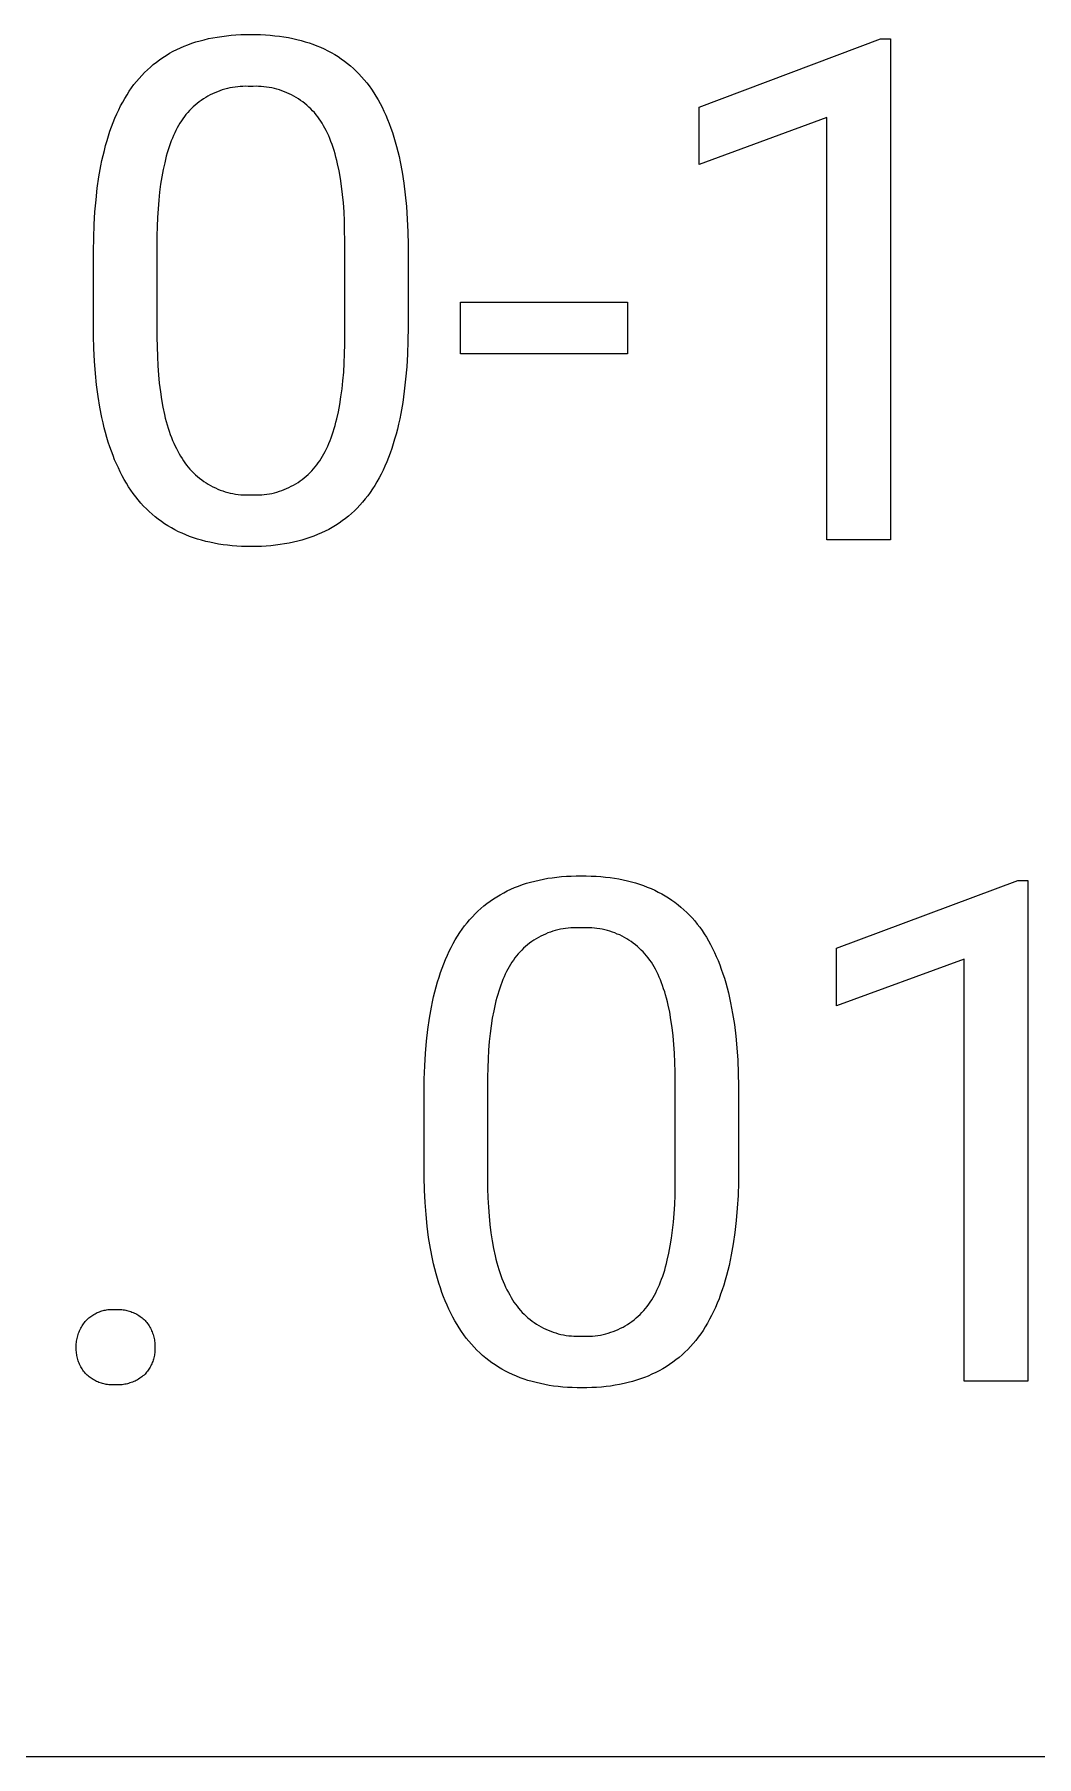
# Model space of a CAD drawing. Header units: millimetres. Extents: x 1348 to 6197, y -150 to 3238.
# Drawn here: x 5115 to 5207.3, y 121.2 to 279.9 of the extents above; entities that cross this region are included whole.
import ezdxf

# ---------------------------------------------------------------- set-up
doc = ezdxf.new("R2010")
doc.units = ezdxf.units.MM
doc.header["$MEASUREMENT"] = 0
doc.layers.add('Domyślny', color=7, linetype='Continuous', true_color=0x000000)

msp = doc.modelspace()

# ---------------------------------------------------------------- linework, layer by layer
at = {"layer": 'Domyślny', "color": 18, "lineweight": 15, "true_color": 0x000000}
for p, q in [((5129.86, 279.17), (5130.24, 279.28)), ((5130.24, 279.28), (5130.62, 279.38)), ((5130.62, 279.38), (5131.02, 279.48)), ((5131.02, 279.48), (5131.42, 279.56)), ((5131.42, 279.56), (5131.83, 279.63)), ((5131.83, 279.63), (5132.25, 279.69)), ((5132.25, 279.69), (5132.67, 279.75)), ((5132.67, 279.75), (5133.1, 279.79)), ((5133.1, 279.79), (5133.54, 279.82)), ((5133.54, 279.82), (5133.99, 279.85)), ((5133.99, 279.85), (5134.45, 279.86)), ((5134.45, 279.86), (5134.91, 279.87)), ((5134.91, 279.87), (5135.37, 279.86)), ((5135.37, 279.86), (5135.82, 279.85)), ((5135.82, 279.85), (5136.27, 279.82)), ((5136.27, 279.82), (5136.71, 279.79)), ((5136.71, 279.79), (5137.14, 279.75)), ((5137.14, 279.75), (5137.56, 279.7)), ((5137.56, 279.7), (5137.97, 279.64)), ((5137.97, 279.64), (5138.38, 279.57)), ((5138.38, 279.57), (5138.78, 279.49)), ((5138.78, 279.49), (5139.17, 279.4)), ((5139.17, 279.4), (5139.55, 279.31)), ((5139.55, 279.31), (5139.93, 279.2)), ((5176.25, 273.18), (5192.97, 279.45)), ((5192.97, 279.45), (5193.89, 279.45)), ((5193.89, 279.45), (5193.89, 233.31)), ((5126.51, 277.54), (5126.81, 277.74)), ((5126.81, 277.74), (5127.12, 277.94)), ((5127.12, 277.94), (5127.43, 278.13)), ((5127.43, 278.13), (5127.76, 278.31)), ((5127.76, 278.31), (5128.09, 278.47)), ((5128.09, 278.47), (5128.43, 278.63)), ((5128.43, 278.63), (5128.77, 278.78)), ((5128.77, 278.78), (5129.13, 278.92)), ((5129.13, 278.92), (5129.49, 279.05)), ((5129.49, 279.05), (5129.86, 279.17)), ((5139.93, 279.2), (5140.29, 279.08)), ((5140.29, 279.08), (5140.65, 278.96)), ((5140.65, 278.96), (5141.01, 278.82)), ((5141.01, 278.82), (5141.35, 278.68)), ((5141.35, 278.68), (5141.69, 278.53)), ((5141.69, 278.53), (5142.02, 278.36)), ((5142.02, 278.36), (5142.34, 278.19)), ((5142.34, 278.19), (5142.65, 278.01)), ((5142.65, 278.01), (5142.96, 277.82)), ((5142.96, 277.82), (5143.26, 277.62)), ((5124.87, 276.09), (5125.12, 276.36)), ((5125.12, 276.36), (5125.39, 276.61)), ((5125.39, 276.61), (5125.66, 276.86)), ((5125.66, 276.86), (5125.93, 277.09)), ((5125.93, 277.09), (5126.22, 277.32)), ((5126.22, 277.32), (5126.51, 277.54)), ((5143.26, 277.62), (5143.55, 277.41)), ((5143.55, 277.41), (5143.83, 277.2)), ((5143.83, 277.2), (5144.11, 276.97)), ((5144.11, 276.97), (5144.38, 276.73)), ((5144.38, 276.73), (5144.64, 276.49)), ((5144.64, 276.49), (5144.89, 276.23)), ((5144.89, 276.23), (5145.13, 275.97)), ((5123.51, 274.31), (5123.72, 274.63)), ((5123.72, 274.63), (5123.93, 274.94)), ((5123.93, 274.94), (5124.15, 275.24)), ((5124.15, 275.24), (5124.38, 275.54)), ((5124.38, 275.54), (5124.62, 275.82)), ((5124.62, 275.82), (5124.87, 276.09)), ((5131.84, 274.59), (5131.61, 274.5)), ((5132.06, 274.68), (5131.84, 274.59)), ((5132.29, 274.76), (5132.06, 274.68)), ((5132.52, 274.82), (5132.29, 274.76)), ((5132.76, 274.89), (5132.52, 274.82)), ((5132.99, 274.94), (5132.76, 274.89)), ((5133.23, 274.98), (5132.99, 274.94)), ((5133.47, 275.02), (5133.23, 274.98)), ((5133.71, 275.05), (5133.47, 275.02)), ((5133.95, 275.07), (5133.71, 275.05)), ((5134.19, 275.08), (5133.95, 275.07)), ((5134.43, 275.09), (5134.19, 275.08)), ((5134.67, 275.08), (5134.43, 275.09)), ((5134.91, 275.07), (5134.67, 275.08)), ((5135.15, 275.08), (5134.91, 275.07)), ((5135.4, 275.09), (5135.15, 275.08)), ((5135.64, 275.08), (5135.4, 275.09)), ((5135.88, 275.07), (5135.64, 275.08)), ((5136.13, 275.05), (5135.88, 275.07)), ((5136.37, 275.02), (5136.13, 275.05)), ((5136.61, 274.98), (5136.37, 275.02)), ((5136.85, 274.94), (5136.61, 274.98)), ((5137.09, 274.89), (5136.85, 274.94)), ((5137.32, 274.82), (5137.09, 274.89)), ((5137.55, 274.76), (5137.32, 274.82)), ((5137.78, 274.68), (5137.55, 274.76)), ((5138.01, 274.59), (5137.78, 274.68)), ((5138.24, 274.5), (5138.01, 274.59)), ((5145.13, 275.97), (5145.37, 275.69)), ((5145.37, 275.69), (5145.6, 275.41)), ((5145.6, 275.41), (5145.83, 275.12)), ((5145.83, 275.12), (5146.04, 274.82)), ((5146.04, 274.82), (5146.25, 274.5)), ((5122.74, 272.91), (5122.92, 273.28)), ((5122.92, 273.28), (5123.11, 273.63)), ((5123.11, 273.63), (5123.31, 273.97)), ((5123.31, 273.97), (5123.51, 274.31)), ((5129.43, 273.02), (5129.26, 272.85)), ((5129.6, 273.19), (5129.43, 273.02)), ((5129.78, 273.35), (5129.6, 273.19)), ((5129.97, 273.5), (5129.78, 273.35)), ((5130.16, 273.65), (5129.97, 273.5)), ((5130.35, 273.79), (5130.16, 273.65)), ((5130.55, 273.93), (5130.35, 273.79)), ((5130.76, 274.06), (5130.55, 273.93)), ((5130.96, 274.18), (5130.76, 274.06)), ((5131.18, 274.3), (5130.96, 274.18)), ((5131.39, 274.4), (5131.18, 274.3)), ((5131.61, 274.5), (5131.39, 274.4)), ((5138.46, 274.4), (5138.24, 274.5)), ((5138.68, 274.29), (5138.46, 274.4)), ((5138.89, 274.18), (5138.68, 274.29)), ((5139.1, 274.06), (5138.89, 274.18)), ((5139.31, 273.93), (5139.1, 274.06)), ((5139.51, 273.79), (5139.31, 273.93)), ((5139.71, 273.65), (5139.51, 273.79)), ((5139.9, 273.5), (5139.71, 273.65)), ((5140.09, 273.34), (5139.9, 273.5)), ((5140.27, 273.18), (5140.09, 273.34)), ((5140.44, 273.01), (5140.27, 273.18)), ((5140.61, 272.84), (5140.44, 273.01)), ((5146.25, 274.5), (5146.45, 274.18)), ((5146.45, 274.18), (5146.65, 273.85)), ((5146.65, 273.85), (5146.83, 273.51)), ((5146.83, 273.51), (5147.02, 273.16)), ((5147.02, 273.16), (5147.19, 272.79)), ((5176.25, 267.88), (5176.25, 273.18)), ((5121.94, 270.94), (5122.09, 271.36)), ((5122.09, 271.36), (5122.24, 271.76)), ((5122.24, 271.76), (5122.4, 272.16)), ((5122.4, 272.16), (5122.57, 272.54)), ((5122.57, 272.54), (5122.74, 272.91)), ((5128.26, 271.48), (5128.14, 271.26)), ((5128.39, 271.7), (5128.26, 271.48)), ((5128.52, 271.9), (5128.39, 271.7)), ((5128.65, 272.1), (5128.52, 271.9)), ((5128.8, 272.29), (5128.65, 272.1)), ((5128.94, 272.48), (5128.8, 272.29)), ((5129.1, 272.67), (5128.94, 272.48)), ((5129.26, 272.85), (5129.1, 272.67)), ((5140.78, 272.66), (5140.61, 272.84)), ((5140.93, 272.47), (5140.78, 272.66)), ((5141.09, 272.28), (5140.93, 272.47)), ((5141.23, 272.08), (5141.09, 272.28)), ((5141.37, 271.88), (5141.23, 272.08)), ((5141.5, 271.68), (5141.37, 271.88)), ((5141.63, 271.46), (5141.5, 271.68)), ((5141.75, 271.24), (5141.63, 271.46)), ((5147.19, 272.79), (5147.36, 272.42)), ((5147.36, 272.42), (5147.52, 272.04)), ((5147.52, 272.04), (5147.68, 271.65)), ((5147.68, 271.65), (5147.82, 271.24)), ((5188.03, 272.2), (5176.25, 267.88)), ((5188.03, 233.31), (5188.03, 272.2)), ((5121.54, 269.64), (5121.67, 270.08)), ((5121.67, 270.08), (5121.8, 270.52)), ((5121.8, 270.52), (5121.94, 270.94)), ((5127.49, 269.78), (5127.4, 269.51)), ((5127.59, 270.05), (5127.49, 269.78)), ((5127.69, 270.3), (5127.59, 270.05)), ((5127.8, 270.55), (5127.69, 270.3)), ((5127.91, 270.8), (5127.8, 270.55)), ((5128.02, 271.03), (5127.91, 270.8)), ((5128.14, 271.26), (5128.02, 271.03)), ((5141.87, 271.01), (5141.75, 271.24)), ((5141.99, 270.77), (5141.87, 271.01)), ((5142.1, 270.52), (5141.99, 270.77)), ((5142.21, 270.27), (5142.1, 270.52)), ((5142.31, 270), (5142.21, 270.27)), ((5142.41, 269.73), (5142.31, 270)), ((5147.82, 271.24), (5147.97, 270.83)), ((5147.97, 270.83), (5148.1, 270.41)), ((5148.1, 270.41), (5148.23, 269.97)), ((5148.23, 269.97), (5148.35, 269.53)), ((5121.1, 267.76), (5121.2, 268.24)), ((5121.2, 268.24), (5121.31, 268.72)), ((5121.31, 268.72), (5121.42, 269.18)), ((5121.42, 269.18), (5121.54, 269.64)), ((5127.05, 268.35), (5126.98, 268.05)), ((5127.13, 268.65), (5127.05, 268.35)), ((5127.22, 268.95), (5127.13, 268.65)), ((5127.31, 269.23), (5127.22, 268.95)), ((5127.4, 269.51), (5127.31, 269.23)), ((5142.51, 269.46), (5142.41, 269.73)), ((5142.6, 269.17), (5142.51, 269.46)), ((5142.69, 268.88), (5142.6, 269.17)), ((5142.77, 268.57), (5142.69, 268.88)), ((5142.85, 268.26), (5142.77, 268.57)), ((5142.92, 267.95), (5142.85, 268.26)), ((5148.35, 269.53), (5148.47, 269.08)), ((5148.47, 269.08), (5148.58, 268.62)), ((5148.58, 268.62), (5148.68, 268.14)), ((5120.77, 265.71), (5120.92, 266.75)), ((5120.92, 266.75), (5121.1, 267.76)), ((5126.71, 266.75), (5126.6, 266.06)), ((5126.84, 267.41), (5126.71, 266.75)), ((5126.98, 268.05), (5126.84, 267.41)), ((5143.06, 267.29), (5142.92, 267.95)), ((5143.18, 266.6), (5143.06, 267.29)), ((5143.29, 265.88), (5143.18, 266.6)), ((5148.68, 268.14), (5148.86, 267.17)), ((5148.86, 267.17), (5149.02, 266.15)), ((5120.65, 264.63), (5120.77, 265.71)), ((5126.51, 265.34), (5126.43, 264.59)), ((5126.6, 266.06), (5126.51, 265.34)), ((5143.38, 265.12), (5143.29, 265.88)), ((5143.45, 264.34), (5143.38, 265.12)), ((5149.02, 266.15), (5149.15, 265.1)), ((5149.15, 265.1), (5149.26, 264)), ((5120.48, 262.34), (5120.55, 263.51)), ((5120.55, 263.51), (5120.65, 264.63)), ((5126.37, 263.81), (5126.32, 263.01)), ((5126.43, 264.59), (5126.37, 263.81)), ((5143.51, 263.52), (5143.45, 264.34)), ((5143.55, 262.67), (5143.51, 263.52)), ((5149.26, 264), (5149.33, 262.86)), ((5120.44, 261.14), (5120.48, 262.34)), ((5126.29, 262.17), (5126.27, 261.31)), ((5126.32, 263.01), (5126.29, 262.17)), ((5143.57, 261.79), (5143.55, 262.67)), ((5149.33, 262.86), (5149.39, 261.69)), ((5120.43, 259.89), (5120.44, 261.14)), ((5126.27, 261.31), (5126.27, 251.98)), ((5143.58, 260.88), (5143.57, 261.79)), ((5143.58, 251.32), (5143.58, 260.88)), ((5149.39, 261.69), (5149.41, 260.47)), ((5149.41, 260.47), (5149.41, 252.9)), ((5120.43, 252.11), (5120.43, 259.89)), ((5154.25, 250.44), (5154.25, 255.2)), ((5154.25, 255.2), (5169.64, 255.2)), ((5169.64, 255.2), (5169.64, 250.44)), ((5149.41, 252.9), (5149.4, 251.64)), ((5120.46, 250.92), (5120.43, 252.11)), ((5120.51, 249.76), (5120.46, 250.92)), ((5126.27, 251.98), (5126.28, 251.07)), ((5126.28, 251.07), (5126.31, 250.18)), ((5143.56, 250.43), (5143.58, 251.32)), ((5149.4, 251.64), (5149.36, 250.41)), ((5120.6, 248.64), (5120.51, 249.76)), ((5126.31, 250.18), (5126.35, 249.33)), ((5126.35, 249.33), (5126.41, 248.51)), ((5143.48, 248.76), (5143.53, 249.58)), ((5143.53, 249.58), (5143.56, 250.43)), ((5149.29, 249.23), (5149.19, 248.1)), ((5149.36, 250.41), (5149.29, 249.23)), ((5169.64, 250.44), (5154.25, 250.44)), ((5120.71, 247.57), (5120.6, 248.64)), ((5120.84, 246.52), (5120.71, 247.57)), ((5126.41, 248.51), (5126.48, 247.72)), ((5126.48, 247.72), (5126.58, 246.95)), ((5143.33, 247.2), (5143.41, 247.96)), ((5143.41, 247.96), (5143.48, 248.76)), ((5149.19, 248.1), (5149.07, 247)), ((5121.01, 245.52), (5120.84, 246.52)), ((5126.58, 246.95), (5126.69, 246.22)), ((5126.69, 246.22), (5126.82, 245.52)), ((5143.12, 245.77), (5143.23, 246.47)), ((5143.23, 246.47), (5143.33, 247.2)), ((5149.07, 247), (5148.92, 245.94)), ((5121.2, 244.56), (5121.01, 245.52)), ((5121.3, 244.09), (5121.2, 244.56)), ((5126.82, 245.52), (5126.96, 244.85)), ((5126.96, 244.85), (5127.04, 244.52)), ((5127.04, 244.52), (5127.12, 244.21)), ((5142.77, 244.14), (5142.85, 244.45)), ((5142.85, 244.45), (5142.99, 245.1)), ((5142.99, 245.1), (5143.12, 245.77)), ((5148.65, 244.44), (5148.54, 243.96)), ((5148.74, 244.93), (5148.65, 244.44)), ((5148.92, 245.94), (5148.74, 244.93)), ((5121.41, 243.63), (5121.3, 244.09)), ((5121.53, 243.18), (5121.41, 243.63)), ((5121.65, 242.74), (5121.53, 243.18)), ((5127.12, 244.21), (5127.21, 243.9)), ((5127.21, 243.9), (5127.3, 243.59)), ((5127.3, 243.59), (5127.4, 243.3)), ((5127.4, 243.3), (5127.5, 243.01)), ((5127.5, 243.01), (5127.6, 242.73)), ((5142.32, 242.71), (5142.42, 242.98)), ((5142.42, 242.98), (5142.51, 243.26)), ((5142.51, 243.26), (5142.6, 243.55)), ((5142.6, 243.55), (5142.69, 243.84)), ((5142.69, 243.84), (5142.77, 244.14)), ((5148.31, 243.03), (5148.18, 242.58)), ((5148.43, 243.49), (5148.31, 243.03)), ((5148.54, 243.96), (5148.43, 243.49)), ((5121.78, 242.31), (5121.65, 242.74)), ((5121.92, 241.88), (5121.78, 242.31)), ((5122.07, 241.47), (5121.92, 241.88)), ((5122.22, 241.07), (5122.07, 241.47)), ((5127.6, 242.73), (5127.71, 242.46)), ((5127.71, 242.46), (5127.82, 242.2)), ((5127.82, 242.2), (5127.94, 241.94)), ((5127.94, 241.94), (5128.06, 241.7)), ((5128.06, 241.7), (5128.19, 241.46)), ((5128.19, 241.46), (5128.32, 241.22)), ((5128.32, 241.22), (5128.45, 241)), ((5141.53, 241), (5141.66, 241.22)), ((5141.66, 241.22), (5141.78, 241.45)), ((5141.78, 241.45), (5141.89, 241.69)), ((5141.89, 241.69), (5142.01, 241.93)), ((5142.01, 241.93), (5142.11, 242.18)), ((5142.11, 242.18), (5142.22, 242.44)), ((5142.22, 242.44), (5142.32, 242.71)), ((5147.76, 241.29), (5147.61, 240.88)), ((5147.91, 241.71), (5147.76, 241.29)), ((5148.05, 242.14), (5147.91, 241.71)), ((5148.18, 242.58), (5148.05, 242.14)), ((5122.37, 240.68), (5122.22, 241.07)), ((5122.54, 240.29), (5122.37, 240.68)), ((5122.71, 239.92), (5122.54, 240.29)), ((5122.89, 239.55), (5122.71, 239.92)), ((5128.45, 241), (5128.58, 240.79)), ((5128.58, 240.79), (5128.71, 240.58)), ((5128.71, 240.58), (5128.85, 240.38)), ((5128.85, 240.38), (5128.99, 240.19)), ((5128.99, 240.19), (5129.15, 240)), ((5129.15, 240), (5129.31, 239.81)), ((5129.31, 239.81), (5129.47, 239.63)), ((5129.47, 239.63), (5129.64, 239.46)), ((5140.37, 239.48), (5140.54, 239.66)), ((5140.54, 239.66), (5140.7, 239.83)), ((5140.7, 239.83), (5140.85, 240.01)), ((5140.85, 240.01), (5141, 240.2)), ((5141, 240.2), (5141.14, 240.39)), ((5141.14, 240.39), (5141.27, 240.59)), ((5141.27, 240.59), (5141.4, 240.79)), ((5141.4, 240.79), (5141.53, 241)), ((5147.11, 239.72), (5146.93, 239.35)), ((5147.28, 240.1), (5147.11, 239.72)), ((5147.45, 240.48), (5147.28, 240.1)), ((5147.61, 240.88), (5147.45, 240.48)), ((5123.07, 239.2), (5122.89, 239.55)), ((5123.26, 238.85), (5123.07, 239.2)), ((5123.46, 238.51), (5123.26, 238.85)), ((5123.66, 238.19), (5123.46, 238.51)), ((5123.87, 237.87), (5123.66, 238.19)), ((5129.64, 239.46), (5129.82, 239.29)), ((5129.82, 239.29), (5130, 239.13)), ((5130, 239.13), (5130.19, 238.97)), ((5130.19, 238.97), (5130.39, 238.82)), ((5130.39, 238.82), (5130.59, 238.68)), ((5130.59, 238.68), (5130.79, 238.55)), ((5130.79, 238.55), (5131, 238.42)), ((5131, 238.42), (5131.21, 238.3)), ((5131.21, 238.3), (5131.43, 238.18)), ((5131.43, 238.18), (5131.65, 238.08)), ((5131.65, 238.08), (5131.87, 237.98)), ((5138, 237.93), (5138.22, 238.02)), ((5138.22, 238.02), (5138.44, 238.12)), ((5138.44, 238.12), (5138.65, 238.23)), ((5138.65, 238.23), (5138.86, 238.34)), ((5138.86, 238.34), (5139.07, 238.46)), ((5139.07, 238.46), (5139.27, 238.59)), ((5139.27, 238.59), (5139.46, 238.72)), ((5139.46, 238.72), (5139.66, 238.86)), ((5139.66, 238.86), (5139.84, 239.01)), ((5139.84, 239.01), (5140.03, 239.16)), ((5140.03, 239.16), (5140.2, 239.32)), ((5140.2, 239.32), (5140.37, 239.48)), ((5146.35, 238.31), (5146.14, 237.99)), ((5146.55, 238.65), (5146.35, 238.31)), ((5146.74, 239), (5146.55, 238.65)), ((5146.93, 239.35), (5146.74, 239)), ((5124.09, 237.56), (5123.87, 237.87)), ((5124.32, 237.26), (5124.09, 237.56)), ((5124.55, 236.97), (5124.32, 237.26)), ((5124.79, 236.68), (5124.55, 236.97)), ((5125.04, 236.41), (5124.79, 236.68)), ((5131.87, 237.98), (5132.1, 237.89)), ((5132.1, 237.89), (5132.33, 237.81)), ((5132.33, 237.81), (5132.56, 237.73)), ((5132.56, 237.73), (5132.8, 237.67)), ((5132.8, 237.67), (5133.03, 237.61)), ((5133.03, 237.61), (5133.27, 237.56)), ((5133.27, 237.56), (5133.51, 237.52)), ((5133.51, 237.52), (5133.76, 237.49)), ((5133.76, 237.49), (5134, 237.46)), ((5134, 237.46), (5134.24, 237.44)), ((5134.24, 237.44), (5134.49, 237.44)), ((5134.49, 237.44), (5134.73, 237.44)), ((5134.73, 237.44), (5134.98, 237.45)), ((5134.98, 237.45), (5135.21, 237.43)), ((5135.21, 237.43), (5135.45, 237.43)), ((5135.45, 237.43), (5135.69, 237.44)), ((5135.69, 237.44), (5135.93, 237.45)), ((5135.93, 237.45), (5136.16, 237.47)), ((5136.16, 237.47), (5136.4, 237.5)), ((5136.4, 237.5), (5136.63, 237.54)), ((5136.63, 237.54), (5136.87, 237.58)), ((5136.87, 237.58), (5137.1, 237.64)), ((5137.1, 237.64), (5137.33, 237.7)), ((5137.33, 237.7), (5137.56, 237.77)), ((5137.56, 237.77), (5137.78, 237.84)), ((5137.78, 237.84), (5138, 237.93)), ((5144.98, 236.5), (5144.73, 236.23)), ((5145.23, 236.78), (5144.98, 236.5)), ((5145.47, 237.07), (5145.23, 236.78)), ((5145.7, 237.36), (5145.47, 237.07)), ((5145.92, 237.67), (5145.7, 237.36)), ((5146.14, 237.99), (5145.92, 237.67)), ((5125.29, 236.15), (5125.04, 236.41)), ((5125.55, 235.9), (5125.29, 236.15)), ((5125.82, 235.65), (5125.55, 235.9)), ((5126.1, 235.42), (5125.82, 235.65)), ((5126.38, 235.2), (5126.1, 235.42)), ((5126.68, 234.98), (5126.38, 235.2)), ((5126.97, 234.78), (5126.68, 234.98)), ((5143.35, 235.04), (5143.05, 234.83)), ((5143.64, 235.26), (5143.35, 235.04)), ((5143.92, 235.49), (5143.64, 235.26)), ((5144.2, 235.73), (5143.92, 235.49)), ((5144.47, 235.98), (5144.2, 235.73)), ((5144.73, 236.23), (5144.47, 235.98)), ((5127.28, 234.58), (5126.97, 234.78)), ((5127.6, 234.4), (5127.28, 234.58)), ((5127.92, 234.22), (5127.6, 234.4)), ((5128.25, 234.05), (5127.92, 234.22)), ((5128.58, 233.9), (5128.25, 234.05)), ((5128.93, 233.75), (5128.58, 233.9)), ((5129.28, 233.61), (5128.93, 233.75)), ((5129.64, 233.48), (5129.28, 233.61)), ((5130, 233.36), (5129.64, 233.48)), ((5130.38, 233.26), (5130, 233.36)), ((5130.76, 233.16), (5130.38, 233.26)), ((5139.62, 233.27), (5139.24, 233.17)), ((5140, 233.38), (5139.62, 233.27)), ((5140.37, 233.51), (5140, 233.38)), ((5140.73, 233.64), (5140.37, 233.51)), ((5141.08, 233.78), (5140.73, 233.64)), ((5141.43, 233.93), (5141.08, 233.78)), ((5141.77, 234.09), (5141.43, 233.93)), ((5142.1, 234.26), (5141.77, 234.09)), ((5142.42, 234.44), (5142.1, 234.26)), ((5142.74, 234.63), (5142.42, 234.44)), ((5143.05, 234.83), (5142.74, 234.63)), ((5193.89, 233.31), (5188.03, 233.31)), ((5131.15, 233.07), (5130.76, 233.16)), ((5131.54, 232.98), (5131.15, 233.07)), ((5131.95, 232.91), (5131.54, 232.98)), ((5132.36, 232.85), (5131.95, 232.91)), ((5132.77, 232.8), (5132.36, 232.85)), ((5133.2, 232.76), (5132.77, 232.8)), ((5133.63, 232.72), (5133.2, 232.76)), ((5134.07, 232.7), (5133.63, 232.72)), ((5134.52, 232.69), (5134.07, 232.7)), ((5134.98, 232.68), (5134.52, 232.69)), ((5135.44, 232.69), (5134.98, 232.68)), ((5135.89, 232.7), (5135.44, 232.69)), ((5136.34, 232.73), (5135.89, 232.7)), ((5136.77, 232.76), (5136.34, 232.73)), ((5137.2, 232.8), (5136.77, 232.76)), ((5137.63, 232.86), (5137.2, 232.8)), ((5138.04, 232.92), (5137.63, 232.86)), ((5138.45, 232.99), (5138.04, 232.92)), ((5138.85, 233.08), (5138.45, 232.99)), ((5139.24, 233.17), (5138.85, 233.08)), ((5159.6, 201.4), (5159.96, 201.53)), ((5159.96, 201.53), (5160.33, 201.65)), ((5160.33, 201.65), (5160.71, 201.76)), ((5160.71, 201.76), (5161.09, 201.86)), ((5161.09, 201.86), (5161.49, 201.95)), ((5161.49, 201.95), (5161.89, 202.03)), ((5161.89, 202.03), (5162.3, 202.11)), ((5162.3, 202.11), (5162.71, 202.17)), ((5162.71, 202.17), (5163.14, 202.22)), ((5163.14, 202.22), (5163.57, 202.27)), ((5163.57, 202.27), (5164.01, 202.3)), ((5164.01, 202.3), (5164.46, 202.32)), ((5164.46, 202.32), (5164.92, 202.34)), ((5164.92, 202.34), (5165.38, 202.34)), ((5165.38, 202.34), (5165.84, 202.34)), ((5165.84, 202.34), (5166.29, 202.32)), ((5166.29, 202.32), (5166.74, 202.3)), ((5166.74, 202.3), (5167.18, 202.27)), ((5167.18, 202.27), (5167.6, 202.23)), ((5167.6, 202.23), (5168.03, 202.18)), ((5168.03, 202.18), (5168.44, 202.12)), ((5168.44, 202.12), (5168.85, 202.05)), ((5168.85, 202.05), (5169.25, 201.97)), ((5169.25, 201.97), (5169.64, 201.88)), ((5169.64, 201.88), (5170.02, 201.78)), ((5170.02, 201.78), (5170.39, 201.68)), ((5170.39, 201.68), (5170.76, 201.56)), ((5170.76, 201.56), (5171.12, 201.44)), ((5188.9, 195.66), (5205.62, 201.92)), ((5205.62, 201.92), (5206.54, 201.92)), ((5206.54, 201.92), (5206.54, 155.79)), ((5156.69, 199.8), (5156.98, 200.01)), ((5156.98, 200.01), (5157.28, 200.22)), ((5157.28, 200.22), (5157.59, 200.42)), ((5157.59, 200.42), (5157.9, 200.6)), ((5157.9, 200.6), (5158.23, 200.78)), ((5158.23, 200.78), (5158.56, 200.95)), ((5158.56, 200.95), (5158.9, 201.11)), ((5158.9, 201.11), (5159.24, 201.26)), ((5159.24, 201.26), (5159.6, 201.4)), ((5171.12, 201.44), (5171.47, 201.3)), ((5171.47, 201.3), (5171.82, 201.16)), ((5171.82, 201.16), (5172.15, 201.01)), ((5172.15, 201.01), (5172.48, 200.84)), ((5172.48, 200.84), (5172.81, 200.67)), ((5172.81, 200.67), (5173.12, 200.49)), ((5173.12, 200.49), (5173.43, 200.3)), ((5173.43, 200.3), (5173.72, 200.1)), ((5173.72, 200.1), (5174.02, 199.9)), ((5155.09, 198.3), (5155.34, 198.57)), ((5155.34, 198.57), (5155.59, 198.83)), ((5155.59, 198.83), (5155.85, 199.09)), ((5155.85, 199.09), (5156.12, 199.33)), ((5156.12, 199.33), (5156.4, 199.57)), ((5156.4, 199.57), (5156.69, 199.8)), ((5174.02, 199.9), (5174.3, 199.68)), ((5174.3, 199.68), (5174.57, 199.45)), ((5174.57, 199.45), (5174.84, 199.22)), ((5174.84, 199.22), (5175.1, 198.97)), ((5175.1, 198.97), (5175.36, 198.72)), ((5175.36, 198.72), (5175.6, 198.46)), ((5175.6, 198.46), (5175.84, 198.18)), ((5153.77, 196.45), (5153.98, 196.78)), ((5153.98, 196.78), (5154.18, 197.11)), ((5154.18, 197.11), (5154.4, 197.42)), ((5154.4, 197.42), (5154.62, 197.72)), ((5154.62, 197.72), (5154.85, 198.01)), ((5154.85, 198.01), (5155.09, 198.3)), ((5161.64, 196.78), (5161.43, 196.66)), ((5161.86, 196.88), (5161.64, 196.78)), ((5162.08, 196.98), (5161.86, 196.88)), ((5162.3, 197.08), (5162.08, 196.98)), ((5162.53, 197.16), (5162.3, 197.08)), ((5162.76, 197.24), (5162.53, 197.16)), ((5162.99, 197.31), (5162.76, 197.24)), ((5163.22, 197.37), (5162.99, 197.31)), ((5163.46, 197.42), (5163.22, 197.37)), ((5163.7, 197.46), (5163.46, 197.42)), ((5163.93, 197.5), (5163.7, 197.46)), ((5164.17, 197.53), (5163.93, 197.5)), ((5164.41, 197.55), (5164.17, 197.53)), ((5164.66, 197.56), (5164.41, 197.55)), ((5164.9, 197.56), (5164.66, 197.56)), ((5165.14, 197.56), (5164.9, 197.56)), ((5165.38, 197.55), (5165.14, 197.56)), ((5165.62, 197.56), (5165.38, 197.55)), ((5165.86, 197.56), (5165.62, 197.56)), ((5166.11, 197.56), (5165.86, 197.56)), ((5166.35, 197.55), (5166.11, 197.56)), ((5166.59, 197.53), (5166.35, 197.55)), ((5166.83, 197.5), (5166.59, 197.53)), ((5167.08, 197.46), (5166.83, 197.5)), ((5167.31, 197.42), (5167.08, 197.46)), ((5167.55, 197.37), (5167.31, 197.42)), ((5167.79, 197.31), (5167.55, 197.37)), ((5168.02, 197.24), (5167.79, 197.31)), ((5168.25, 197.16), (5168.02, 197.24)), ((5168.48, 197.08), (5168.25, 197.16)), ((5168.7, 196.98), (5168.48, 197.08)), ((5168.93, 196.89), (5168.7, 196.98)), ((5169.14, 196.78), (5168.93, 196.89)), ((5169.36, 196.66), (5169.14, 196.78)), ((5175.84, 198.18), (5176.07, 197.9)), ((5176.07, 197.9), (5176.3, 197.61)), ((5176.3, 197.61), (5176.51, 197.31)), ((5176.51, 197.31), (5176.72, 197)), ((5176.72, 197), (5176.92, 196.68)), ((5153.04, 195.02), (5153.21, 195.39)), ((5153.21, 195.39), (5153.39, 195.75)), ((5153.39, 195.75), (5153.58, 196.11)), ((5153.58, 196.11), (5153.77, 196.45)), ((5159.73, 195.32), (5159.57, 195.15)), ((5159.9, 195.5), (5159.73, 195.32)), ((5160.07, 195.67), (5159.9, 195.5)), ((5160.25, 195.83), (5160.07, 195.67)), ((5160.43, 195.98), (5160.25, 195.83)), ((5160.62, 196.13), (5160.43, 195.98)), ((5160.82, 196.28), (5160.62, 196.13)), ((5161.02, 196.41), (5160.82, 196.28)), ((5161.22, 196.54), (5161.02, 196.41)), ((5161.43, 196.66), (5161.22, 196.54)), ((5169.57, 196.54), (5169.36, 196.66)), ((5169.78, 196.41), (5169.57, 196.54)), ((5169.98, 196.28), (5169.78, 196.41)), ((5170.17, 196.13), (5169.98, 196.28)), ((5170.37, 195.99), (5170.17, 196.13)), ((5170.55, 195.83), (5170.37, 195.99)), ((5170.73, 195.67), (5170.55, 195.83)), ((5170.91, 195.5), (5170.73, 195.67)), ((5171.08, 195.33), (5170.91, 195.5)), ((5171.24, 195.15), (5171.08, 195.33)), ((5176.92, 196.68), (5177.11, 196.34)), ((5177.11, 196.34), (5177.3, 196)), ((5177.3, 196), (5177.48, 195.65)), ((5177.48, 195.65), (5177.66, 195.29)), ((5177.66, 195.29), (5177.83, 194.91)), ((5188.9, 190.36), (5188.9, 195.66)), ((5152.41, 193.42), (5152.56, 193.83)), ((5152.56, 193.83), (5152.71, 194.24)), ((5152.71, 194.24), (5152.87, 194.63)), ((5152.87, 194.63), (5153.04, 195.02)), ((5158.61, 193.74), (5158.49, 193.51)), ((5158.73, 193.96), (5158.61, 193.74)), ((5158.86, 194.17), (5158.73, 193.96)), ((5158.98, 194.38), (5158.86, 194.17)), ((5159.12, 194.58), (5158.98, 194.38)), ((5159.26, 194.77), (5159.12, 194.58)), ((5159.41, 194.96), (5159.26, 194.77)), ((5159.57, 195.15), (5159.41, 194.96)), ((5171.4, 194.96), (5171.24, 195.15)), ((5171.55, 194.77), (5171.4, 194.96)), ((5171.7, 194.58), (5171.55, 194.77)), ((5171.84, 194.38), (5171.7, 194.58)), ((5171.97, 194.17), (5171.84, 194.38)), ((5172.1, 193.95), (5171.97, 194.17)), ((5172.22, 193.73), (5172.1, 193.95)), ((5172.34, 193.5), (5172.22, 193.73)), ((5177.83, 194.91), (5177.99, 194.53)), ((5177.99, 194.53), (5178.14, 194.14)), ((5178.14, 194.14), (5178.29, 193.74)), ((5178.29, 193.74), (5178.43, 193.32)), ((5200.67, 194.67), (5188.9, 190.36)), ((5200.67, 155.79), (5200.67, 194.67)), ((5151.89, 191.66), (5152.01, 192.12)), ((5152.01, 192.12), (5152.13, 192.56)), ((5152.13, 192.56), (5152.27, 192.99)), ((5152.27, 192.99), (5152.41, 193.42)), ((5157.96, 192.26), (5157.86, 191.99)), ((5158.06, 192.52), (5157.96, 192.26)), ((5158.16, 192.78), (5158.06, 192.52)), ((5158.27, 193.03), (5158.16, 192.78)), ((5158.38, 193.27), (5158.27, 193.03)), ((5158.49, 193.51), (5158.38, 193.27)), ((5172.46, 193.26), (5172.34, 193.5)), ((5172.57, 193.01), (5172.46, 193.26)), ((5172.68, 192.75), (5172.57, 193.01)), ((5172.78, 192.49), (5172.68, 192.75)), ((5172.88, 192.22), (5172.78, 192.49)), ((5172.97, 191.94), (5172.88, 192.22)), ((5178.43, 193.32), (5178.57, 192.9)), ((5178.57, 192.9), (5178.7, 192.47)), ((5178.7, 192.47), (5178.82, 192.02)), ((5178.82, 192.02), (5178.94, 191.57)), ((5151.57, 190.23), (5151.67, 190.72)), ((5151.67, 190.72), (5151.77, 191.19)), ((5151.77, 191.19), (5151.89, 191.66)), ((5157.45, 190.52), (5157.31, 189.89)), ((5157.52, 190.83), (5157.45, 190.52)), ((5157.6, 191.13), (5157.52, 190.83)), ((5157.69, 191.42), (5157.6, 191.13)), ((5157.77, 191.71), (5157.69, 191.42)), ((5157.86, 191.99), (5157.77, 191.71)), ((5173.07, 191.65), (5172.97, 191.94)), ((5173.15, 191.36), (5173.07, 191.65)), ((5173.24, 191.06), (5173.15, 191.36)), ((5173.32, 190.74), (5173.24, 191.06)), ((5173.39, 190.43), (5173.32, 190.74)), ((5173.53, 189.77), (5173.39, 190.43)), ((5178.94, 191.57), (5179.04, 191.11)), ((5179.04, 191.11), (5179.15, 190.63)), ((5179.15, 190.63), (5179.33, 189.66)), ((5151.24, 188.19), (5151.39, 189.23)), ((5151.39, 189.23), (5151.57, 190.23)), ((5157.18, 189.22), (5157.07, 188.53)), ((5157.31, 189.89), (5157.18, 189.22)), ((5173.65, 189.08), (5173.53, 189.77)), ((5173.76, 188.35), (5173.65, 189.08)), ((5179.33, 189.66), (5179.49, 188.64)), ((5151.11, 187.11), (5151.24, 188.19)), ((5156.98, 187.81), (5156.9, 187.06)), ((5157.07, 188.53), (5156.98, 187.81)), ((5173.85, 187.6), (5173.76, 188.35)), ((5173.92, 186.81), (5173.85, 187.6)), ((5179.49, 188.64), (5179.62, 187.58)), ((5179.62, 187.58), (5179.72, 186.48)), ((5150.95, 184.82), (5151.02, 185.98)), ((5151.02, 185.98), (5151.11, 187.11)), ((5156.84, 186.29), (5156.79, 185.48)), ((5156.9, 187.06), (5156.84, 186.29)), ((5173.98, 186), (5173.92, 186.81)), ((5174.02, 185.15), (5173.98, 186)), ((5179.72, 186.48), (5179.8, 185.35)), ((5150.91, 183.61), (5150.95, 184.82)), ((5156.76, 184.65), (5156.74, 183.79)), ((5156.79, 185.48), (5156.76, 184.65)), ((5174.04, 184.27), (5174.02, 185.15)), ((5174.05, 183.35), (5174.04, 184.27)), ((5179.8, 185.35), (5179.85, 184.17)), ((5179.85, 184.17), (5179.88, 182.95)), ((5150.89, 182.37), (5150.91, 183.61)), ((5156.74, 183.79), (5156.74, 174.46)), ((5174.05, 173.79), (5174.05, 183.35)), ((5179.88, 182.95), (5179.88, 175.38)), ((5150.89, 174.58), (5150.89, 182.37)), ((5150.93, 173.39), (5150.89, 174.58)), ((5179.88, 175.38), (5179.87, 174.12)), ((5150.98, 172.24), (5150.93, 173.39)), ((5156.74, 174.46), (5156.75, 173.54)), ((5156.75, 173.54), (5156.77, 172.66)), ((5174.03, 172.91), (5174.05, 173.79)), ((5179.87, 174.12), (5179.83, 172.9)), ((5151.07, 171.13), (5150.98, 172.24)), ((5156.77, 172.66), (5156.82, 171.81)), ((5156.82, 171.81), (5156.88, 170.99)), ((5173.94, 171.23), (5174, 172.06)), ((5174, 172.06), (5174.03, 172.91)), ((5179.76, 171.72), (5179.66, 170.58)), ((5179.83, 172.9), (5179.76, 171.72)), ((5151.18, 170.05), (5151.07, 171.13)), ((5151.31, 169.01), (5151.18, 170.05)), ((5156.88, 170.99), (5156.95, 170.2)), ((5156.95, 170.2), (5157.05, 169.44)), ((5173.8, 169.68), (5173.88, 170.44)), ((5173.88, 170.44), (5173.94, 171.23)), ((5179.66, 170.58), (5179.54, 169.49)), ((5151.48, 168.01), (5151.31, 169.01)), ((5157.05, 169.44), (5157.16, 168.7)), ((5157.16, 168.7), (5157.28, 168)), ((5173.46, 167.57), (5173.59, 168.24)), ((5173.59, 168.24), (5173.7, 168.95)), ((5173.7, 168.95), (5173.8, 169.68)), ((5179.39, 168.43), (5179.21, 167.42)), ((5179.54, 169.49), (5179.39, 168.43)), ((5151.66, 167.05), (5151.48, 168.01)), ((5151.77, 166.58), (5151.66, 167.05)), ((5157.28, 168), (5157.43, 167.33)), ((5157.43, 167.33), (5157.51, 167.01)), ((5157.51, 167.01), (5157.59, 166.69)), ((5157.59, 166.69), (5157.68, 166.38)), ((5173.15, 166.32), (5173.24, 166.62)), ((5173.24, 166.62), (5173.31, 166.93)), ((5173.31, 166.93), (5173.46, 167.57)), ((5179.11, 166.93), (5179.01, 166.45)), ((5179.21, 167.42), (5179.11, 166.93)), ((5151.88, 166.12), (5151.77, 166.58)), ((5152, 165.67), (5151.88, 166.12)), ((5152.12, 165.23), (5152, 165.67)), ((5152.25, 164.8), (5152.12, 165.23)), ((5157.68, 166.38), (5157.77, 166.08)), ((5157.77, 166.08), (5157.87, 165.79)), ((5157.87, 165.79), (5157.97, 165.5)), ((5157.97, 165.5), (5158.07, 165.23)), ((5158.07, 165.23), (5158.18, 164.95)), ((5172.69, 164.92), (5172.79, 165.18)), ((5172.79, 165.18), (5172.89, 165.45)), ((5172.89, 165.45), (5172.98, 165.74)), ((5172.98, 165.74), (5173.07, 166.02)), ((5173.07, 166.02), (5173.15, 166.32)), ((5178.65, 165.07), (5178.52, 164.63)), ((5178.78, 165.52), (5178.65, 165.07)), ((5178.9, 165.98), (5178.78, 165.52)), ((5179.01, 166.45), (5178.9, 165.98)), ((5152.39, 164.38), (5152.25, 164.8)), ((5152.53, 163.96), (5152.39, 164.38)), ((5152.68, 163.56), (5152.53, 163.96)), ((5152.84, 163.17), (5152.68, 163.56)), ((5158.18, 164.95), (5158.29, 164.69)), ((5158.29, 164.69), (5158.41, 164.44)), ((5158.41, 164.44), (5158.53, 164.19)), ((5158.53, 164.19), (5158.66, 163.95)), ((5158.66, 163.95), (5158.79, 163.72)), ((5158.79, 163.72), (5158.92, 163.49)), ((5158.92, 163.49), (5159.04, 163.28)), ((5171.87, 163.26), (5172, 163.48)), ((5172, 163.48), (5172.12, 163.7)), ((5172.12, 163.7), (5172.24, 163.93)), ((5172.24, 163.93), (5172.36, 164.16)), ((5172.36, 164.16), (5172.47, 164.41)), ((5172.47, 164.41), (5172.58, 164.66)), ((5172.58, 164.66), (5172.69, 164.92)), ((5178.23, 163.78), (5178.08, 163.37)), ((5178.38, 164.2), (5178.23, 163.78)), ((5178.52, 164.63), (5178.38, 164.2)), ((5120.27, 161.81), (5120.36, 161.87)), ((5120.36, 161.87), (5120.46, 161.93)), ((5120.46, 161.93), (5120.56, 161.99)), ((5120.56, 161.99), (5120.66, 162.04)), ((5120.66, 162.04), (5120.76, 162.09)), ((5120.76, 162.09), (5120.87, 162.13)), ((5120.87, 162.13), (5120.97, 162.18)), ((5120.97, 162.18), (5121.08, 162.22)), ((5121.08, 162.22), (5121.19, 162.25)), ((5121.19, 162.25), (5121.3, 162.28)), ((5121.3, 162.28), (5121.41, 162.31)), ((5121.41, 162.31), (5121.52, 162.33)), ((5121.52, 162.33), (5121.63, 162.35)), ((5121.63, 162.35), (5121.74, 162.37)), ((5121.74, 162.37), (5121.86, 162.38)), ((5121.86, 162.38), (5121.97, 162.39)), ((5121.97, 162.39), (5122.08, 162.39)), ((5122.08, 162.39), (5122.2, 162.39)), ((5122.2, 162.39), (5122.31, 162.39)), ((5122.31, 162.39), (5122.43, 162.38)), ((5122.43, 162.38), (5122.55, 162.39)), ((5122.55, 162.39), (5122.67, 162.39)), ((5122.67, 162.39), (5122.79, 162.39)), ((5122.79, 162.39), (5122.91, 162.38)), ((5122.91, 162.38), (5123.03, 162.37)), ((5123.03, 162.37), (5123.15, 162.36)), ((5123.15, 162.36), (5123.27, 162.34)), ((5123.27, 162.34), (5123.39, 162.32)), ((5123.39, 162.32), (5123.5, 162.29)), ((5123.5, 162.29), (5123.62, 162.26)), ((5123.62, 162.26), (5123.74, 162.23)), ((5123.74, 162.23), (5123.85, 162.19)), ((5123.85, 162.19), (5123.96, 162.15)), ((5123.96, 162.15), (5124.08, 162.1)), ((5124.08, 162.1), (5124.19, 162.05)), ((5124.19, 162.05), (5124.29, 162)), ((5124.29, 162), (5124.4, 161.94)), ((5124.4, 161.94), (5124.5, 161.88)), ((5124.5, 161.88), (5124.61, 161.82)), ((5153.01, 162.79), (5152.84, 163.17)), ((5153.18, 162.41), (5153.01, 162.79)), ((5153.35, 162.05), (5153.18, 162.41)), ((5153.54, 161.69), (5153.35, 162.05)), ((5159.04, 163.28), (5159.18, 163.07)), ((5159.18, 163.07), (5159.32, 162.87)), ((5159.32, 162.87), (5159.46, 162.68)), ((5159.46, 162.68), (5159.61, 162.49)), ((5159.61, 162.49), (5159.77, 162.3)), ((5159.77, 162.3), (5159.94, 162.12)), ((5159.94, 162.12), (5160.11, 161.95)), ((5160.11, 161.95), (5160.29, 161.78)), ((5170.62, 161.76), (5170.8, 161.93)), ((5170.8, 161.93), (5170.97, 162.1)), ((5170.97, 162.1), (5171.14, 162.28)), ((5171.14, 162.28), (5171.3, 162.47)), ((5171.3, 162.47), (5171.45, 162.66)), ((5171.45, 162.66), (5171.6, 162.86)), ((5171.6, 162.86), (5171.74, 163.06)), ((5171.74, 163.06), (5171.87, 163.26)), ((5177.58, 162.2), (5177.4, 161.84)), ((5177.75, 162.58), (5177.58, 162.2)), ((5177.92, 162.97), (5177.75, 162.58)), ((5178.08, 163.37), (5177.92, 162.97)), ((5119.05, 160.19), (5119.09, 160.31)), ((5119.09, 160.31), (5119.14, 160.43)), ((5119.14, 160.43), (5119.19, 160.54)), ((5119.19, 160.54), (5119.25, 160.65)), ((5119.25, 160.65), (5119.31, 160.76)), ((5119.31, 160.76), (5119.37, 160.87)), ((5119.37, 160.87), (5119.44, 160.97)), ((5119.44, 160.97), (5119.51, 161.07)), ((5119.51, 161.07), (5119.59, 161.17)), ((5119.59, 161.17), (5119.66, 161.27)), ((5119.66, 161.27), (5119.74, 161.37)), ((5119.74, 161.37), (5119.83, 161.45)), ((5119.83, 161.45), (5119.91, 161.53)), ((5119.91, 161.53), (5119.99, 161.6)), ((5119.99, 161.6), (5120.08, 161.67)), ((5120.08, 161.67), (5120.17, 161.74)), ((5120.17, 161.74), (5120.27, 161.81)), ((5124.61, 161.82), (5124.71, 161.75)), ((5124.71, 161.75), (5124.8, 161.68)), ((5124.8, 161.68), (5124.9, 161.61)), ((5124.9, 161.61), (5124.99, 161.53)), ((5124.99, 161.53), (5125.08, 161.45)), ((5125.08, 161.45), (5125.17, 161.37)), ((5125.17, 161.37), (5125.25, 161.27)), ((5125.25, 161.27), (5125.33, 161.18)), ((5125.33, 161.18), (5125.4, 161.08)), ((5125.4, 161.08), (5125.48, 160.97)), ((5125.48, 160.97), (5125.54, 160.87)), ((5125.54, 160.87), (5125.61, 160.76)), ((5125.61, 160.76), (5125.67, 160.65)), ((5125.67, 160.65), (5125.72, 160.54)), ((5125.72, 160.54), (5125.77, 160.43)), ((5125.77, 160.43), (5125.82, 160.31)), ((5125.82, 160.31), (5125.87, 160.2)), ((5153.73, 161.34), (5153.54, 161.69)), ((5153.93, 161.01), (5153.73, 161.34)), ((5154.13, 160.68), (5153.93, 161.01)), ((5154.34, 160.36), (5154.13, 160.68)), ((5154.56, 160.05), (5154.34, 160.36)), ((5160.29, 161.78), (5160.47, 161.62)), ((5160.47, 161.62), (5160.66, 161.46)), ((5160.66, 161.46), (5160.85, 161.31)), ((5160.85, 161.31), (5161.05, 161.17)), ((5161.05, 161.17), (5161.26, 161.03)), ((5161.26, 161.03), (5161.46, 160.9)), ((5161.46, 160.9), (5161.68, 160.78)), ((5161.68, 160.78), (5161.89, 160.67)), ((5161.89, 160.67), (5162.11, 160.56)), ((5162.11, 160.56), (5162.34, 160.47)), ((5162.34, 160.47), (5162.57, 160.37)), ((5162.57, 160.37), (5162.8, 160.29)), ((5162.8, 160.29), (5163.03, 160.22)), ((5167.87, 160.2), (5168.1, 160.28)), ((5168.1, 160.28), (5168.33, 160.36)), ((5168.33, 160.36), (5168.56, 160.45)), ((5168.56, 160.45), (5168.79, 160.55)), ((5168.79, 160.55), (5169.01, 160.65)), ((5169.01, 160.65), (5169.23, 160.76)), ((5169.23, 160.76), (5169.44, 160.88)), ((5169.44, 160.88), (5169.65, 161.01)), ((5169.65, 161.01), (5169.85, 161.15)), ((5169.85, 161.15), (5170.05, 161.29)), ((5170.05, 161.29), (5170.25, 161.44)), ((5170.25, 161.44), (5170.44, 161.6)), ((5170.44, 161.6), (5170.62, 161.76)), ((5176.61, 160.46), (5176.39, 160.15)), ((5176.81, 160.79), (5176.61, 160.46)), ((5177.02, 161.13), (5176.81, 160.79)), ((5177.21, 161.48), (5177.02, 161.13)), ((5177.4, 161.84), (5177.21, 161.48)), ((5118.82, 158.97), (5118.83, 159.1)), ((5118.82, 158.85), (5118.82, 158.97)), ((5118.82, 158.73), (5118.82, 158.85)), ((5118.83, 158.61), (5118.82, 158.73)), ((5118.83, 159.22), (5118.85, 159.35)), ((5118.83, 159.1), (5118.83, 159.22)), ((5118.85, 159.35), (5118.86, 159.47)), ((5118.86, 159.47), (5118.88, 159.59)), ((5118.88, 159.59), (5118.91, 159.72)), ((5118.91, 159.72), (5118.94, 159.84)), ((5118.94, 159.84), (5118.97, 159.96)), ((5118.97, 159.96), (5119, 160.08)), ((5119, 160.08), (5119.05, 160.19)), ((5125.87, 160.2), (5125.91, 160.08)), ((5125.91, 160.08), (5125.94, 159.96)), ((5125.94, 159.96), (5125.97, 159.84)), ((5125.97, 159.84), (5126, 159.72)), ((5126, 159.72), (5126.03, 159.59)), ((5126.03, 159.59), (5126.04, 159.47)), ((5126.04, 159.47), (5126.06, 159.35)), ((5126.06, 159.35), (5126.07, 159.22)), ((5126.07, 159.22), (5126.08, 159.1)), ((5126.08, 158.97), (5126.07, 158.85)), ((5126.07, 158.85), (5126.08, 158.73)), ((5126.08, 158.73), (5126.07, 158.62)), ((5126.08, 159.1), (5126.08, 158.97)), ((5154.78, 159.75), (5154.56, 160.05)), ((5155.02, 159.46), (5154.78, 159.75)), ((5155.26, 159.18), (5155.02, 159.46)), ((5155.5, 158.9), (5155.26, 159.18)), ((5155.76, 158.64), (5155.5, 158.9)), ((5163.03, 160.22), (5163.26, 160.15)), ((5163.26, 160.15), (5163.5, 160.09)), ((5163.5, 160.09), (5163.74, 160.04)), ((5163.74, 160.04), (5163.98, 160)), ((5163.98, 160), (5164.22, 159.97)), ((5164.22, 159.97), (5164.47, 159.94)), ((5164.47, 159.94), (5164.71, 159.92)), ((5164.71, 159.92), (5164.95, 159.91)), ((5164.95, 159.91), (5165.2, 159.91)), ((5165.2, 159.91), (5165.44, 159.92)), ((5165.44, 159.92), (5165.69, 159.91)), ((5165.69, 159.91), (5165.93, 159.91)), ((5165.93, 159.91), (5166.18, 159.92)), ((5166.18, 159.92), (5166.42, 159.93)), ((5166.42, 159.93), (5166.67, 159.96)), ((5166.67, 159.96), (5166.91, 159.99)), ((5166.91, 159.99), (5167.15, 160.03)), ((5167.15, 160.03), (5167.39, 160.08)), ((5167.39, 160.08), (5167.63, 160.14)), ((5167.63, 160.14), (5167.87, 160.2)), ((5175.2, 158.71), (5174.94, 158.45)), ((5175.45, 158.98), (5175.2, 158.71)), ((5175.7, 159.26), (5175.45, 158.98)), ((5175.94, 159.54), (5175.7, 159.26)), ((5176.17, 159.84), (5175.94, 159.54)), ((5176.39, 160.15), (5176.17, 159.84)), ((5118.84, 158.49), (5118.83, 158.61)), ((5118.85, 158.37), (5118.84, 158.49)), ((5118.87, 158.25), (5118.85, 158.37)), ((5118.89, 158.13), (5118.87, 158.25)), ((5118.91, 158.01), (5118.89, 158.13)), ((5118.94, 157.89), (5118.91, 158.01)), ((5118.97, 157.78), (5118.94, 157.89)), ((5119.01, 157.66), (5118.97, 157.78)), ((5119.05, 157.55), (5119.01, 157.66)), ((5119.1, 157.44), (5119.05, 157.55)), ((5119.14, 157.33), (5119.1, 157.44)), ((5119.2, 157.22), (5119.14, 157.33)), ((5119.25, 157.11), (5119.2, 157.22)), ((5119.31, 157.01), (5119.25, 157.11)), ((5125.7, 157.18), (5125.64, 157.08)), ((5125.75, 157.28), (5125.7, 157.18)), ((5125.8, 157.39), (5125.75, 157.28)), ((5125.84, 157.49), (5125.8, 157.39)), ((5125.88, 157.6), (5125.84, 157.49)), ((5125.92, 157.71), (5125.88, 157.6)), ((5125.95, 157.82), (5125.92, 157.71)), ((5125.98, 157.93), (5125.95, 157.82)), ((5126.01, 158.05), (5125.98, 157.93)), ((5126.03, 158.16), (5126.01, 158.05)), ((5126.05, 158.27), (5126.03, 158.16)), ((5126.06, 158.39), (5126.05, 158.27)), ((5126.07, 158.5), (5126.06, 158.39)), ((5126.07, 158.62), (5126.07, 158.5)), ((5156.02, 158.39), (5155.76, 158.64)), ((5156.29, 158.14), (5156.02, 158.39)), ((5156.57, 157.91), (5156.29, 158.14)), ((5156.85, 157.69), (5156.57, 157.91)), ((5157.14, 157.47), (5156.85, 157.69)), ((5157.44, 157.27), (5157.14, 157.47)), ((5157.75, 157.07), (5157.44, 157.27)), ((5173.21, 157.11), (5172.89, 156.92)), ((5173.51, 157.31), (5173.21, 157.11)), ((5173.81, 157.52), (5173.51, 157.31)), ((5174.11, 157.74), (5173.81, 157.52)), ((5174.39, 157.96), (5174.11, 157.74)), ((5174.67, 158.2), (5174.39, 157.96)), ((5174.94, 158.45), (5174.67, 158.2)), ((5119.38, 156.9), (5119.31, 157.01)), ((5119.44, 156.8), (5119.38, 156.9)), ((5119.51, 156.7), (5119.44, 156.8)), ((5119.59, 156.61), (5119.51, 156.7)), ((5119.66, 156.52), (5119.59, 156.61)), ((5119.74, 156.43), (5119.66, 156.52)), ((5119.83, 156.34), (5119.74, 156.43)), ((5119.92, 156.27), (5119.83, 156.34)), ((5120.01, 156.19), (5119.92, 156.27)), ((5120.1, 156.12), (5120.01, 156.19)), ((5120.2, 156.05), (5120.1, 156.12)), ((5120.29, 155.98), (5120.2, 156.05)), ((5120.39, 155.92), (5120.29, 155.98)), ((5120.5, 155.86), (5120.39, 155.92)), ((5120.6, 155.81), (5120.5, 155.86)), ((5120.71, 155.76), (5120.6, 155.81)), ((5120.81, 155.71), (5120.71, 155.76)), ((5120.92, 155.66), (5120.81, 155.71)), ((5121.03, 155.62), (5120.92, 155.66)), ((5121.15, 155.59), (5121.03, 155.62)), ((5121.26, 155.55), (5121.15, 155.59)), ((5121.37, 155.52), (5121.26, 155.55)), ((5121.49, 155.5), (5121.37, 155.52)), ((5123.42, 155.51), (5123.3, 155.49)), ((5123.54, 155.54), (5123.42, 155.51)), ((5123.66, 155.57), (5123.54, 155.54)), ((5123.78, 155.61), (5123.66, 155.57)), ((5123.9, 155.65), (5123.78, 155.61)), ((5124.02, 155.69), (5123.9, 155.65)), ((5124.13, 155.74), (5124.02, 155.69)), ((5124.25, 155.79), (5124.13, 155.74)), ((5124.36, 155.85), (5124.25, 155.79)), ((5124.47, 155.91), (5124.36, 155.85)), ((5124.57, 155.97), (5124.47, 155.91)), ((5124.68, 156.04), (5124.57, 155.97)), ((5124.78, 156.11), (5124.68, 156.04)), ((5124.88, 156.18), (5124.78, 156.11)), ((5124.98, 156.26), (5124.88, 156.18)), ((5125.08, 156.34), (5124.98, 156.26)), ((5125.17, 156.43), (5125.08, 156.34)), ((5125.25, 156.51), (5125.17, 156.43)), ((5125.32, 156.6), (5125.25, 156.51)), ((5125.39, 156.69), (5125.32, 156.6)), ((5125.46, 156.78), (5125.39, 156.69)), ((5125.53, 156.88), (5125.46, 156.78)), ((5125.59, 156.98), (5125.53, 156.88)), ((5125.64, 157.08), (5125.59, 156.98)), ((5158.06, 156.88), (5157.75, 157.07)), ((5158.39, 156.71), (5158.06, 156.88)), ((5158.71, 156.54), (5158.39, 156.71)), ((5159.05, 156.38), (5158.71, 156.54)), ((5159.4, 156.23), (5159.05, 156.38)), ((5159.75, 156.09), (5159.4, 156.23)), ((5160.11, 155.97), (5159.75, 156.09)), ((5160.47, 155.85), (5160.11, 155.97)), ((5160.85, 155.74), (5160.47, 155.85)), ((5161.23, 155.64), (5160.85, 155.74)), ((5161.61, 155.55), (5161.23, 155.64)), ((5162.01, 155.46), (5161.61, 155.55)), ((5169.32, 155.55), (5168.92, 155.47)), ((5169.71, 155.65), (5169.32, 155.55)), ((5170.09, 155.75), (5169.71, 155.65)), ((5170.47, 155.86), (5170.09, 155.75)), ((5170.84, 155.98), (5170.47, 155.86)), ((5171.2, 156.11), (5170.84, 155.98)), ((5171.55, 156.25), (5171.2, 156.11)), ((5171.9, 156.41), (5171.55, 156.25)), ((5172.24, 156.57), (5171.9, 156.41)), ((5172.57, 156.74), (5172.24, 156.57)), ((5172.89, 156.92), (5172.57, 156.74)), ((5206.54, 155.79), (5200.67, 155.79)), ((5121.6, 155.48), (5121.49, 155.5)), ((5121.72, 155.46), (5121.6, 155.48)), ((5121.84, 155.45), (5121.72, 155.46)), ((5121.95, 155.44), (5121.84, 155.45)), ((5122.07, 155.43), (5121.95, 155.44)), ((5122.19, 155.43), (5122.07, 155.43)), ((5122.31, 155.43), (5122.19, 155.43)), ((5122.43, 155.44), (5122.31, 155.43)), ((5122.55, 155.44), (5122.43, 155.44)), ((5122.68, 155.43), (5122.55, 155.44)), ((5122.8, 155.44), (5122.68, 155.43)), ((5122.92, 155.44), (5122.8, 155.44)), ((5123.05, 155.45), (5122.92, 155.44)), ((5123.17, 155.47), (5123.05, 155.45)), ((5123.3, 155.49), (5123.17, 155.47)), ((5162.41, 155.39), (5162.01, 155.46)), ((5162.82, 155.33), (5162.41, 155.39)), ((5163.24, 155.28), (5162.82, 155.33)), ((5163.67, 155.23), (5163.24, 155.28)), ((5164.1, 155.2), (5163.67, 155.23)), ((5164.54, 155.18), (5164.1, 155.2)), ((5164.99, 155.16), (5164.54, 155.18)), ((5165.44, 155.16), (5164.99, 155.16)), ((5165.9, 155.16), (5165.44, 155.16)), ((5166.36, 155.18), (5165.9, 155.16)), ((5166.8, 155.2), (5166.36, 155.18)), ((5167.24, 155.24), (5166.8, 155.2)), ((5167.67, 155.28), (5167.24, 155.24)), ((5168.09, 155.33), (5167.67, 155.28)), ((5168.51, 155.4), (5168.09, 155.33)), ((5168.92, 155.47), (5168.51, 155.4)), ((4364.91, 121.19), (6197.49, 121.19))]:
    msp.add_line(p, q, dxfattribs=at)

doc.saveas('drawing.dxf')
